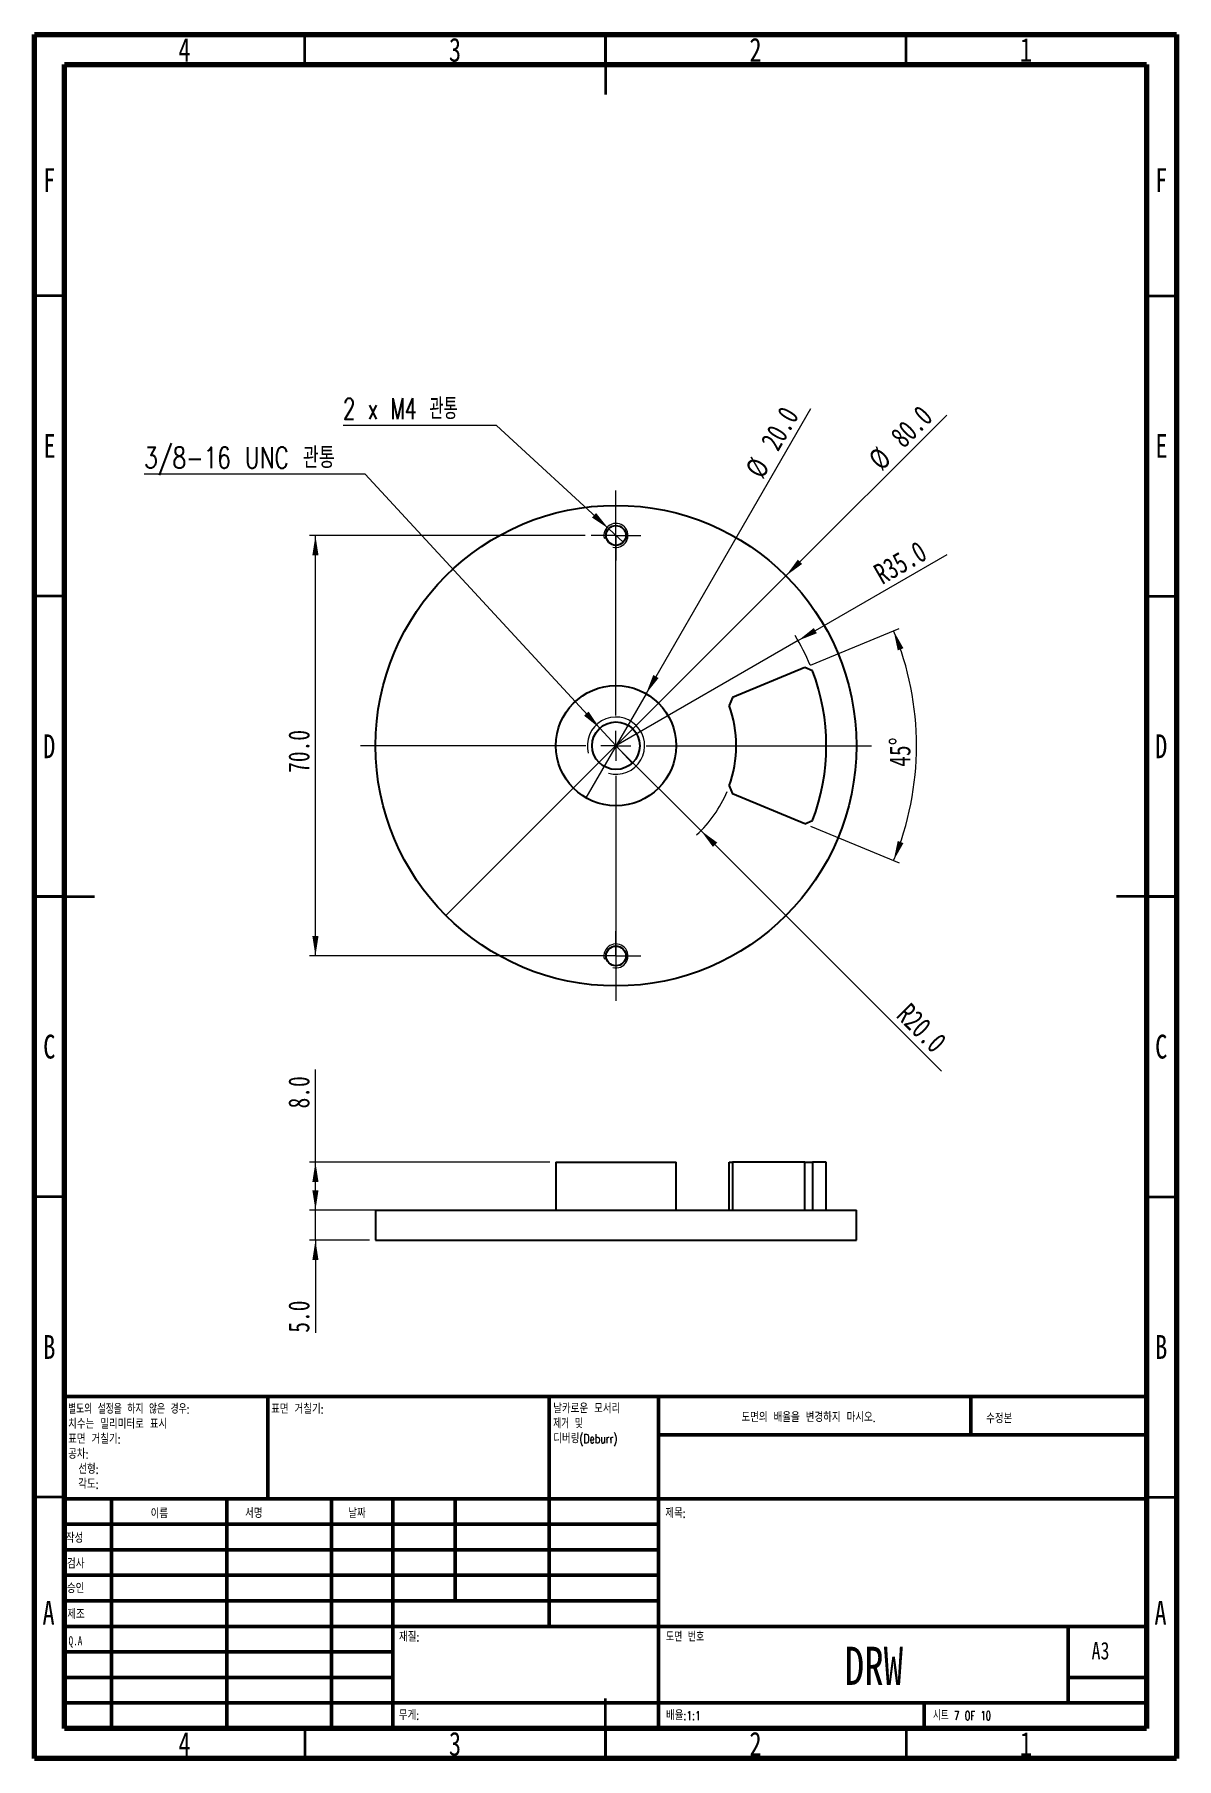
# Paper-space layout '시트7' of a CAD drawing. Header units: millimetres. Extents: x 15 to 205, y 5 to 292.
import ezdxf

# ---------------------------------------------------------------- set-up
doc = ezdxf.new("R2010")
doc.units = ezdxf.units.MM
doc.styles.add('SLDTEXTSTYLE0', font='TXT', dxfattribs={"width": 0.75})
doc.styles.add('SLDTEXTSTYLE1', font='TXT', dxfattribs={"width": 0.75, "bigfont": 'bigfont'})
doc.styles.add('SLDTEXTSTYLE2', font='TXT', dxfattribs={"width": 0.691176, "bigfont": 'bigfont'})
doc.styles.add('SLDTEXTSTYLE3', font='TXT', dxfattribs={"width": 0.6875, "bigfont": 'bigfont'})
doc.styles.add('SLDTEXTSTYLE4', font='TXT', dxfattribs={"width": 0.7, "bigfont": 'bigfont'})
doc.styles.add('SLDTEXTSTYLE5', font='TXT', dxfattribs={"width": 0.675, "bigfont": 'bigfont'})
doc.styles.add('SLDTEXTSTYLE8', font='TXT', dxfattribs={"width": 0.666667, "bigfont": 'bigfont'})
doc.dimstyles.new('SLDDIMSTYLE0', dxfattribs={"dimtxt": 3.5, "dimasz": 3.302, "dimexe": 0, "dimexo": 0.0625, "dimgap": 0.875, "dimtad": 1, "dimdec": 1, "dimrnd": 1e-09, "dimzin": 4, "dimdsep": 46, "dimtxsty": 'SLDTEXTSTYLE0', "dimsah": 1, "dimcen": 0.09, "dimadec": 0, "dimazin": 1, "dimtfac": 1, "dimtdec": 1, "dimtofl": 0, "dimtmove": 0, "dimatfit": 3, "dimfxl": 0, "dimfrac": 2, "dimtolj": 1, "dimtzin": 12, "dimarcsym": 0})
doc.dimstyles.new('SLDDIMSTYLE1', dxfattribs={"dimtxt": 3.5, "dimasz": 3.302, "dimexe": 0, "dimexo": 0.0625, "dimgap": 0.875, "dimtad": 1, "dimdec": 1, "dimrnd": 1e-09, "dimzin": 4, "dimdsep": 46, "dimtxsty": 'SLDTEXTSTYLE0', "dimblk1": 'NONE', "dimsah": 1, "dimcen": 0, "dimadec": 0, "dimazin": 1, "dimtfac": 1, "dimtdec": 1, "dimtmove": 0, "dimatfit": 3, "dimldrblk": 'NONE', "dimfxl": 0, "dimfrac": 2, "dimtolj": 1, "dimtzin": 12, "dimarcsym": 0})
doc.dimstyles.new('SLDDIMSTYLE3', dxfattribs={"dimtxt": 3.5, "dimasz": 3.302, "dimexe": 0, "dimexo": 0.0625, "dimgap": 0.875, "dimtad": 0, "dimtih": 1, "dimtoh": 1, "dimdec": 6, "dimrnd": 1e-09, "dimzin": 12, "dimdsep": 46, "dimtxsty": 'SLDTEXTSTYLE0', "dimblk1": 'NONE', "dimsah": 1, "dimcen": 0, "dimadec": 0, "dimazin": 3, "dimtfac": 1, "dimtdec": 1, "dimtmove": 0, "dimatfit": 3, "dimldrblk": 'NONE', "dimfxl": 0, "dimfrac": 2, "dimtolj": 1, "dimtzin": 12, "dimarcsym": 0})
doc.dimstyles.new('SLDDIMSTYLE5', dxfattribs={"dimtxt": 3.5, "dimasz": 3.302, "dimexe": 0, "dimexo": 0.0625, "dimgap": 0.875, "dimtad": 1, "dimdec": 1, "dimrnd": 1e-09, "dimzin": 4, "dimdsep": 46, "dimtxsty": 'SLDTEXTSTYLE0', "dimsah": 1, "dimcen": 0, "dimadec": 0, "dimazin": 1, "dimtfac": 1, "dimtdec": 1, "dimtofl": 0, "dimtmove": 0, "dimatfit": 3, "dimfxl": 0, "dimfrac": 2, "dimtolj": 1, "dimtzin": 12, "dimarcsym": 0})
doc.dimstyles.new('SLDDIMSTYLE6', dxfattribs={"dimtxt": 3.5, "dimasz": 3.302, "dimexe": 0, "dimexo": 0.0625, "dimgap": 0.875, "dimtad": 1, "dimdec": 1, "dimrnd": 1e-09, "dimzin": 4, "dimdsep": 46, "dimtxsty": 'SLDTEXTSTYLE0', "dimsah": 1, "dimcen": 0.09, "dimadec": 0, "dimazin": 1, "dimtfac": 1, "dimtdec": 1, "dimtmove": 0, "dimatfit": 0, "dimfxl": 0, "dimfrac": 2, "dimtolj": 1, "dimtzin": 12, "dimarcsym": 0})
doc.dimstyles.new('SLDDIMSTYLE8', dxfattribs={"dimtxt": 3.5, "dimasz": 3.302, "dimexe": 0, "dimexo": 0.0625, "dimgap": 0.875, "dimtad": 1, "dimdec": 4, "dimzin": 12, "dimdsep": 46, "dimtxsty": 'SLDTEXTSTYLE0', "dimsah": 1, "dimcen": 0.09, "dimadec": 1, "dimazin": 3, "dimtfac": 1, "dimtdec": 1, "dimtofl": 0, "dimtmove": 0, "dimatfit": 3, "dimfxl": 0, "dimfrac": 2, "dimtolj": 1, "dimtzin": 12, "dimarcsym": 0})

# ---------------------------------------------------------------- blocks, each defined once
blk = doc.blocks.new('SW_NOTE_0_12')
at = {"color": 0, "linetype": 'Continuous', "lineweight": 0, "char_height": 1.5, "attachment_point": 1}
for s, insert, style in [('별도의 설정을 하지 않은 경우:', (0, 1.93), 'SLDTEXTSTYLE2'), ('치수는 밀리미터로 표시', (0, -0.57), 'SLDTEXTSTYLE1'), ('표면 거칠기:', (0, -3.07), 'SLDTEXTSTYLE1'), ('공차:', (0, -5.57), 'SLDTEXTSTYLE1'), ('선형:', (1.69, -8.07), 'SLDTEXTSTYLE1'), ('각도:', (1.69, -10.57), 'SLDTEXTSTYLE1')]:
    blk.add_mtext(s, dxfattribs=dict(at, insert=insert, style=style))
blk = doc.blocks.new('SW_NOTE_0_13')
at = {"color": 0, "linetype": 'Continuous', "lineweight": 0, "char_height": 1.5, "attachment_point": 1}
for s, insert, style in [('날카로운 모서리', (0, 1.93), 'SLDTEXTSTYLE1'), ('제거 및', (0, -0.57), 'SLDTEXTSTYLE3'), ('디버링(Deburr)', (0, -3.07), 'SLDTEXTSTYLE1')]:
    blk.add_mtext(s, dxfattribs=dict(at, insert=insert, style=style))
blk = doc.blocks.new('_D_68')
at = {"color": 7, "linetype": 'Continuous', "lineweight": 0}
for q in [(166.77, 228.63), (83.46, 145.32)]:
    blk.add_line((140.02, 201.89), q, dxfattribs=at)
at = {"color": 7, "linetype": 'Continuous', "lineweight": 18}
blk.add_solid([(140.02, 201.89), (142.72, 203.86), (142, 204.58)], dxfattribs=at)
at = {"color": 7, "linetype": 'Continuous', "lineweight": 18, "char_height": 3.5, "attachment_point": 1, "rotation": 45, "style": 'SLDTEXTSTYLE0'}
for s, insert in [('80.0', (157.14, 225.46)), ('%%c', (153.45, 221.69))]:
    blk.add_mtext(s, dxfattribs=dict(at, insert=insert))
blk = doc.blocks.new('_None')
blk = doc.blocks.new('_D_69')
at = {"color": 7, "linetype": 'Continuous', "lineweight": 0}
for q in [(144.16, 229.75), (106.74, 164.94)]:
    blk.add_line((116.74, 182.26), q, dxfattribs=at)
at = {"color": 7, "linetype": 'Continuous', "lineweight": 18}
blk.add_solid([(116.74, 182.26), (118.83, 184.87), (117.95, 185.38)], dxfattribs=at)
at = {"color": 7, "linetype": 'Continuous', "lineweight": 18, "char_height": 3.5, "attachment_point": 1, "rotation": 60, "style": 'SLDTEXTSTYLE0'}
for s, insert in [('20.0', (135.68, 224.19)), ('%%c', (133.09, 219.59))]:
    blk.add_mtext(s, dxfattribs=dict(at, insert=insert))
blk = doc.blocks.new('_D_70')
at = {"color": 7, "linetype": 'Continuous', "lineweight": 0}
for q in [(166.83, 205.41), (111.74, 173.6)]:
    blk.add_line((142.05, 191.1), q, dxfattribs=at)
at = {"color": 7, "linetype": 'Continuous', "lineweight": 18}
blk.add_arc((111.74, 173.6), 35, 22.5221, 31.6366, dxfattribs=at)
blk.add_solid([(142.05, 191.1), (145.16, 192.32), (144.66, 193.2)], dxfattribs=at)
at = {"color": 7, "linetype": 'Continuous', "lineweight": 18, "insert": (154.28, 203.37), "char_height": 3.5, "attachment_point": 1, "rotation": 30, "style": 'SLDTEXTSTYLE0'}
blk.add_mtext('R35.0', dxfattribs=at)
blk = doc.blocks.new('_D_71')
at = {"color": 7, "linetype": 'Continuous', "lineweight": 0}
for q in [(111.74, 173.6), (165.9, 119.44)]:
    blk.add_line((125.88, 159.46), q, dxfattribs=at)
at = {"color": 7, "linetype": 'Continuous', "lineweight": 18}
blk.add_arc((111.74, 173.6), 20, 312.1376, 337.5792, dxfattribs=at)
blk.add_solid([(125.88, 159.46), (127.86, 156.77), (128.58, 157.49)], dxfattribs=at)
at = {"color": 7, "linetype": 'Continuous', "lineweight": 18, "insert": (160.69, 131.03), "char_height": 3.5, "attachment_point": 1, "rotation": 315, "style": 'SLDTEXTSTYLE0'}
blk.add_mtext('R20.0', dxfattribs=at)
blk = doc.blocks.new('_D_72')
at = {"color": 7, "linetype": 'Continuous', "lineweight": 0}
for p, q in [((144.08, 187), (158.86, 193.12)), ((144.08, 160.21), (158.86, 154.09))]:
    blk.add_line(p, q, dxfattribs=at)
at = {"color": 7, "linetype": 'Continuous', "lineweight": 18}
blk.add_arc((111.74, 173.6), 50, 337.5, 22.5, dxfattribs=at)
for points in [[(157.93, 192.74), (158.62, 189.47), (159.57, 189.83)], [(157.93, 154.47), (159.57, 157.38), (158.62, 157.74)]]:
    blk.add_solid(points, dxfattribs=at)
at = {"color": 7, "linetype": 'Continuous', "lineweight": 18, "insert": (157.23, 170.09), "char_height": 3.5, "attachment_point": 1, "rotation": 90, "style": 'SLDTEXTSTYLE0'}
blk.add_mtext('45°', dxfattribs=at)
blk = doc.blocks.new('_D_73')
at = {"color": 7, "linetype": 'Continuous', "lineweight": 0}
for p, q in [((106.59, 208.6), (60.74, 208.6)), ((61.74, 138.6), (61.74, 208.6)), ((110.74, 138.6), (60.74, 138.6))]:
    blk.add_line(p, q, dxfattribs=at)
at = {"color": 7, "linetype": 'Continuous', "lineweight": 18}
for points in [[(61.74, 208.6), (61.23, 205.3), (62.25, 205.3)], [(61.74, 138.6), (62.25, 141.91), (61.23, 141.91)]]:
    blk.add_solid(points, dxfattribs=at)
at = {"color": 7, "linetype": 'Continuous', "lineweight": 18, "insert": (57.23, 169.08), "char_height": 3.5, "attachment_point": 1, "rotation": 90, "style": 'SLDTEXTSTYLE0'}
blk.add_mtext('70.0', dxfattribs=at)
blk = doc.blocks.new('_D_74')
at = {"color": 7, "linetype": 'Continuous', "lineweight": 0}
for p, q in [((91.84, 226.93), (66.35, 226.93)), ((110.53, 209.72), (91.84, 226.93)), ((112.95, 207.49), (110.53, 209.72))]:
    blk.add_line(p, q, dxfattribs=at)
at = {"color": 7, "linetype": 'Continuous', "lineweight": 18}
blk.add_solid([(110.53, 209.72), (108.44, 212.33), (107.75, 211.59)], dxfattribs=at)
at = {"color": 7, "linetype": 'Continuous', "lineweight": 18, "insert": (66.35, 231.45), "char_height": 3.5, "attachment_point": 1, "style": 'SLDTEXTSTYLE8'}
blk.add_mtext('2 x M4 관통', dxfattribs=at)
blk = doc.blocks.new('_D_75')
at = {"color": 7, "linetype": 'Continuous', "lineweight": 0}
for p, q in [((69.99, 218.8), (33.25, 218.8)), ((109.05, 176.52), (69.99, 218.8)), ((114.43, 170.69), (109.05, 176.52))]:
    blk.add_line(p, q, dxfattribs=at)
at = {"color": 7, "linetype": 'Continuous', "lineweight": 18}
blk.add_solid([(109.05, 176.52), (107.18, 179.29), (106.43, 178.6)], dxfattribs=at)
at = {"color": 7, "linetype": 'Continuous', "lineweight": 18, "insert": (33.25, 223.31), "char_height": 3.5, "attachment_point": 1, "style": 'SLDTEXTSTYLE1'}
blk.add_mtext('3/8-16 UNC 관통', dxfattribs=at)
blk = doc.blocks.new('SW_CENTERMARKSYMBOL_37')
at = {"color": 0, "linetype": 'Continuous', "lineweight": 18}
for p, q in [((0, 5), (0, 42.5)), ((-5, 0), (-42.5, 0)), ((0, 0), (-2.5, 0)), ((0, 0), (0, 2.5)), ((0, 0), (0, -2.5)), ((0, 0), (2.5, 0)), ((5, 0), (42.5, 0)), ((0, -5), (0, -42.5))]:
    blk.add_line(p, q, dxfattribs=at)
blk = doc.blocks.new('SW_CENTERMARKSYMBOL_38')
at = {"color": 0, "linetype": 'Continuous', "lineweight": 18}
for p, q in [((0, 2.5), (0, 4.15)), ((-2.5, 0), (-4.15, 0)), ((0, 0), (-2.5, 0)), ((0, 0), (0, 2.5)), ((0, 0), (0, -2.5)), ((0, 0), (2.5, 0)), ((2.5, 0), (4.15, 0)), ((0, -2.5), (0, -4.15))]:
    blk.add_line(p, q, dxfattribs=at)
blk = doc.blocks.new('SW_CENTERMARKSYMBOL_39')
at = {"color": 0, "linetype": 'Continuous', "lineweight": 18}
for p, q in [((0, 2.5), (0, 4.15)), ((-2.5, 0), (-4.15, 0)), ((0, 0), (-2.5, 0)), ((0, 0), (0, 2.5)), ((0, 0), (0, -2.5)), ((0, 0), (2.5, 0)), ((2.5, 0), (4.15, 0)), ((0, -2.5), (0, -4.15))]:
    blk.add_line(p, q, dxfattribs=at)
blk = doc.blocks.new('_D_76')
at = {"color": 7, "linetype": 'Continuous', "lineweight": 0}
for p, q in [((61.74, 96.29), (61.74, 102.64)), ((70.74, 96.29), (60.74, 96.29)), ((61.74, 91.29), (61.74, 96.29)), ((70.74, 91.29), (60.74, 91.29)), ((61.74, 91.29), (61.74, 75.88))]:
    blk.add_line(p, q, dxfattribs=at)
at = {"color": 7, "linetype": 'Continuous', "lineweight": 18}
for points in [[(61.74, 96.29), (62.25, 99.59), (61.23, 99.59)], [(61.74, 91.29), (61.23, 87.98), (62.25, 87.98)]]:
    blk.add_solid(points, dxfattribs=at)
at = {"color": 7, "linetype": 'Continuous', "lineweight": 18, "insert": (57.23, 75.88), "char_height": 3.5, "attachment_point": 1, "rotation": 90, "style": 'SLDTEXTSTYLE0'}
blk.add_mtext('5.0', dxfattribs=at)
blk = doc.blocks.new('_D_77')
at = {"color": 7, "linetype": 'Continuous', "lineweight": 0}
for p, q in [((61.74, 104.29), (61.74, 119.69)), ((100.74, 104.29), (60.74, 104.29)), ((61.74, 96.29), (61.74, 104.29)), ((100.74, 96.29), (60.74, 96.29))]:
    blk.add_line(p, q, dxfattribs=at)
at = {"color": 7, "linetype": 'Continuous', "lineweight": 18}
for points in [[(61.74, 104.29), (61.23, 100.98), (62.25, 100.98)], [(61.74, 96.29), (62.25, 99.59), (61.23, 99.59)]]:
    blk.add_solid(points, dxfattribs=at)
at = {"color": 7, "linetype": 'Continuous', "lineweight": 18, "insert": (57.23, 113.22), "char_height": 3.5, "attachment_point": 1, "rotation": 90, "style": 'SLDTEXTSTYLE0'}
blk.add_mtext('8.0', dxfattribs=at)

psp = doc.layouts.new('시트7')

# ---------------------------------------------------------------- linework, layer by layer
at = {"color": 7, "linetype": 'Continuous', "lineweight": 70}
for p, q in [((15, 5), (15, 292)), ((15, 292), (205, 292)), ((205, 292), (205, 5)), ((20, 10), (20, 287)), ((20, 287), (200, 287)), ((200, 287), (200, 10)), ((200, 10), (20, 10)), ((205, 5), (15, 5))]:
    psp.add_line(p, q, dxfattribs=at)
at = {"color": 7, "linetype": 'Continuous', "lineweight": 35}
for p, q in [((60, 287), (60, 292)), ((110, 292), (110, 282)), ((110, 287), (110, 292)), ((160, 287), (160, 292)), ((20, 248.5), (15, 248.5)), ((200, 248.5), (205, 248.5)), ((20, 198.5), (15, 198.5)), ((200, 198.5), (205, 198.5)), ((15, 148.5), (25, 148.5)), ((20, 148.5), (15, 148.5)), ((205, 148.5), (195, 148.5)), ((200, 148.5), (205, 148.5)), ((20, 98.5), (15, 98.5)), ((200, 98.5), (205, 98.5)), ((20, 48.5), (15, 48.5)), ((200, 48.5), (205, 48.5)), ((110, 5), (110, 15)), ((60, 10), (60, 5)), ((110, 10), (110, 5)), ((160, 10), (160, 5))]:
    psp.add_line(p, q, dxfattribs=at)
at = {"color": 7, "linetype": 'Continuous', "lineweight": 25}
for p, q in [((143.1513924, 186.6158307), (131.1409585, 181.6409461)), ((144.4398017, 186.0821541), (143.1513924, 186.6158307)), ((131.1409585, 181.6409461), (130.5855006, 180.2999521)), ((130.5855006, 166.9092359), (131.1409585, 165.5682419)), ((143.1513924, 160.5933573), (131.1409585, 165.5682419)), ((143.1513924, 160.5933573), (144.4398017, 161.1270339)), ((101.7394883, 104.2853504), (101.7394883, 96.2853504)), ((101.7394883, 104.2853504), (121.7394883, 104.2853504)), ((121.7394883, 96.2853504), (121.7394883, 104.2853504)), ((130.5855006, 96.2853504), (130.5855006, 104.2853504)), ((130.5855006, 104.2853504), (131.1409585, 104.2853504)), ((131.1409585, 104.2853504), (131.1409585, 96.2853504)), ((143.1513924, 104.2853504), (131.1409585, 104.2853504)), ((143.1513924, 96.2853504), (143.1513924, 104.2853504)), ((143.1513924, 104.2853504), (144.4398017, 104.2853504)), ((144.4398017, 104.2853504), (144.4398017, 96.2853504)), ((146.7394883, 104.2853504), (144.4398017, 104.2853504)), ((146.7394883, 96.2853504), (146.7394883, 104.2853504)), ((71.7394883, 96.2853504), (71.7394883, 91.2853504)), ((71.7394883, 96.2853504), (151.7394883, 96.2853504)), ((151.7394883, 91.2853504), (151.7394883, 96.2853504)), ((71.7394883, 91.2853504), (151.7394883, 91.2853504))]:
    psp.add_line(p, q, dxfattribs=at)
at = {"color": 7, "linetype": 'Continuous', "lineweight": 50}
for p, q in [((20, 65.25), (200, 65.25)), ((20, 65.25), (20, 10)), ((53.8, 48.25), (53.8, 65.25)), ((100.6, 65.25), (100.6, 27)), ((118.8, 65.25), (118.8, 10)), ((170.8, 58.875), (170.8, 65.25)), ((200, 58.875), (118.8, 58.875)), ((200, 48.25), (20, 48.25)), ((27.8, 48.25), (27.8, 10)), ((46.9909524, 48.25), (46.9909524, 10)), ((64.3989262, 48.25), (64.3989262, 10)), ((74.6, 10), (74.6, 48.25)), ((85, 31.25), (85, 48.25)), ((118.8, 44), (20, 44)), ((118.8, 39.75), (20, 39.75)), ((118.8, 35.5), (20, 35.5)), ((118.8, 31.25), (20, 31.25)), ((74.6, 27), (20, 27)), ((74.6, 27), (200, 27)), ((187, 14.25), (187, 27)), ((74.6, 22.749928), (20, 22.749928)), ((74.6, 18.5), (20, 18.5)), ((200, 18.5), (187, 18.5)), ((20, 14.25), (200, 14.25)), ((163, 10), (163, 14.25))]:
    psp.add_line(p, q, dxfattribs=at)
at = {"color": 7, "linetype": 'Continuous', "lineweight": 25}
for centre, radius in [((111.7394883, 173.604594), 40), ((111.7394883, 208.604594), 1.65), ((111.7394883, 173.604594), 10), ((111.7394883, 173.604594), 3.96875), ((111.7394883, 138.604594), 1.65)]:
    psp.add_circle(centre, radius, dxfattribs=at)
at = {"color": 7, "linetype": 'Continuous', "lineweight": 18}
for centre, radius in [((111.7394883, 208.604594), 2), ((111.7394883, 173.604594), 4.7625), ((111.7394883, 138.604594), 2)]:
    psp.add_arc(centre, radius, 255, 195, dxfattribs=at)
at = {"color": 7, "linetype": 'Continuous', "lineweight": 25}
for radius, start, end in [(35, 339.114490718, 20.885509282), (20, 340.441574936, 19.558425064)]:
    psp.add_arc((111.7394883, 173.604594), radius, start, end, dxfattribs=at)

# ---------------------------------------------------------------- block references
at = {"color": 7, "linetype": 'Continuous', "lineweight": 0}
for name, p in [('SW_CENTERMARKSYMBOL_37', (111.7394883, 173.604594)), ('SW_CENTERMARKSYMBOL_38', (111.7394883, 208.604594)), ('SW_CENTERMARKSYMBOL_39', (111.7394883, 138.604594)), ('SW_NOTE_0_12', (20.5936687, 61.9873699)), ('SW_NOTE_0_13', (101.3092157, 62.0694896))]:
    psp.add_blockref(name, p, dxfattribs=at)

# ---------------------------------------------------------------- texts
for s, insert, char_height, attachment_point, style in [('4', (39.9600369, 291.4388928), 3.96875, 2, 'SLDTEXTSTYLE0'), ('3', (84.9600369, 291.4388928), 3.96875, 2, 'SLDTEXTSTYLE0'), ('2', (134.9600369, 291.4388928), 3.96875, 2, 'SLDTEXTSTYLE0'), ('1', (179.9600369, 291.4388928), 3.96875, 2, 'SLDTEXTSTYLE0'), ('F', (17.4577402, 269.7445102), 3.96875, 2, 'SLDTEXTSTYLE0'), ('F', (202.4577402, 269.7445102), 3.96875, 2, 'SLDTEXTSTYLE0'), ('E', (17.5078089, 225.4945102), 3.96875, 2, 'SLDTEXTSTYLE0'), ('E', (202.5078089, 225.4945102), 3.96875, 2, 'SLDTEXTSTYLE0'), ('D', (17.4526873, 175.4945102), 3.96875, 2, 'SLDTEXTSTYLE0'), ('D', (202.4526873, 175.4945102), 3.96875, 2, 'SLDTEXTSTYLE0'), ('C', (17.4586589, 125.4945102), 3.96875, 2, 'SLDTEXTSTYLE0'), ('C', (202.4586589, 125.4945102), 3.96875, 2, 'SLDTEXTSTYLE0'), ('B', (17.4706018, 75.4945102), 3.96875, 2, 'SLDTEXTSTYLE0'), ('B', (202.4706018, 75.4945102), 3.96875, 2, 'SLDTEXTSTYLE0'), ('표면 거칠기:', (54.3712922, 63.919272), 1.5, 1, 'SLDTEXTSTYLE1'), ('도면의 배율을 변경하지 마시오.', (132.6146405, 62.5329936), 1.5, 1, 'SLDTEXTSTYLE1'), ('수정본', (173.3275817, 62.3349087), 1.5, 1, 'SLDTEXTSTYLE1'), ('이름', (34.3222392, 46.5014826), 1.5, 1, 'SLDTEXTSTYLE1'), ('서명', (50.0335876, 46.5617564), 1.5, 1, 'SLDTEXTSTYLE1'), ('날짜', (67.214702, 46.5761792), 1.5, 1, 'SLDTEXTSTYLE1'), ('제목:', (119.9561869, 46.5761792), 1.5, 1, 'SLDTEXTSTYLE1'), ('작성', (20.2121492, 42.4297149), 1.5, 1, 'SLDTEXTSTYLE1'), ('검사', (20.4104689, 38.1544072), 1.5, 1, 'SLDTEXTSTYLE1'), ('승인', (20.4017224, 34.064296), 1.5, 1, 'SLDTEXTSTYLE1'), ('A', (17.3396881, 31.2445102), 3.96875, 2, 'SLDTEXTSTYLE0'), ('제조', (20.4551865, 29.7337047), 1.5, 1, 'SLDTEXTSTYLE1'), ('A', (202.3396881, 31.2445102), 3.96875, 2, 'SLDTEXTSTYLE0'), ('재질:', (75.6458623, 25.9860563), 1.5, 1, 'SLDTEXTSTYLE1'), ('도면 번호', (120.0739661, 25.9860563), 1.5, 1, 'SLDTEXTSTYLE4'), ('Q.A', (20.6690429, 25.3496492), 1.5, 1, 'SLDTEXTSTYLE0'), ('DRW', (154.662498, 23.606911), 6.35, 2, 'SLDTEXTSTYLE0'), ('A3', (190.8711564, 24.4063886), 2.91041667, 1, 'SLDTEXTSTYLE0'), ('무게:', (75.6178111, 12.9493119), 1.4986, 1, 'SLDTEXTSTYLE1'), ('배율:1:1', (120.0739661, 12.9000873), 1.5, 1, 'SLDTEXTSTYLE1'), ('시트 7 OF 10', (164.4782944, 12.9000873), 1.5, 1, 'SLDTEXTSTYLE5'), ('4', (39.9600369, 9.4388928), 3.96875, 2, 'SLDTEXTSTYLE0'), ('3', (84.9600369, 9.4388928), 3.96875, 2, 'SLDTEXTSTYLE0'), ('2', (134.9600369, 9.4388928), 3.96875, 2, 'SLDTEXTSTYLE0'), ('1', (179.9600369, 9.4388928), 3.96875, 2, 'SLDTEXTSTYLE0')]:
    psp.add_mtext(s, dxfattribs=dict(at, insert=insert, char_height=char_height, attachment_point=attachment_point, style=style))

# ---------------------------------------------------------------- dimensions: what is measured, and where the dimension line sits
at = {"color": 7, "linetype": 'Continuous', "lineweight": 18}
for p1, p2, text, picture, middle in [((112.9530996, 207.4867175), (110.5258771, 209.7224704), '2 x M4 관통\\P', '_D_74', (78.3012139, 229.7126761)), ((114.4327584, 170.6895858), (109.0462183, 176.5196022), '3/8-16 UNC 관통\\P', '_D_75', (50.8249374, 221.5744898))]:
    dim = psp.add_diameter_dim_2p(p1=p1, p2=p2, text=text, dimstyle='SLDDIMSTYLE3', override={"dimpost": '<>'}, dxfattribs=at)
    dim.commit()
    dim.dimension.update_dxf_attribs({"geometry": picture, "text_midpoint": middle, "dimtype": 163})
for p1, p2, picture, middle in [((83.4552171, 145.3203227), (140.0237596, 201.8888652), '_D_68', (161.7394983, 223.604604)), ((106.7394883, 164.94434), (116.7394883, 182.264848), '_D_69', (140.6070118, 223.604604))]:
    dim = psp.add_diameter_dim_2p(p1=p1, p2=p2, dimstyle='SLDDIMSTYLE1', dxfattribs=at)
    dim.commit()
    dim.dimension.update_dxf_attribs({"geometry": picture, "text_midpoint": middle, "dimtype": 163})
for mpoint, picture, middle in [((142.0503775, 191.104594), '_D_70', (161.7394983, 202.4721175)), ((125.8816239, 159.4624584), '_D_71', (161.7394983, 123.604604))]:
    dim = psp.add_radius_dim(center=(111.7394883, 173.604594), mpoint=mpoint, dimstyle='SLDDIMSTYLE5', dxfattribs=at)
    dim.commit()
    dim.dimension.update_dxf_attribs({"geometry": picture, "text_midpoint": middle, "dimtype": 164})
for base, p1, p2, dimstyle, picture, middle in [((61.7394883, 208.604594), (111.7394883, 138.604594), (107.5894883, 208.604594), 'SLDDIMSTYLE0', '_D_73', (61.7394883, 173.604594)), ((61.7394883, 104.2853504), (101.7394883, 96.2853504), (101.7394883, 104.2853504), 'SLDDIMSTYLE0', '_D_77', (61.7394883, 116.4541006)), ((61.7394883, 96.2853504), (71.7394883, 91.2853504), (71.7394883, 96.2853504), 'SLDDIMSTYLE6', '_D_76', (61.7394883, 79.1166001))]:
    dim = psp.add_linear_dim(base=base, p1=p1, p2=p2, angle=90, dimstyle=dimstyle, dxfattribs=at)
    dim.commit()
    dim.dimension.update_dxf_attribs({"geometry": picture, "text_midpoint": middle, "dimtype": 160})
dim = psp.add_angular_dim_2l(base=(161.7394883, 173.604594), line1=((143.1513924, 186.6158307), (131.1409585, 181.6409461)), line2=((143.1513924, 160.5933573), (131.1409585, 165.5682419)), dimstyle='SLDDIMSTYLE8', dxfattribs=at)
dim.commit()
dim.dimension.update_dxf_attribs({"geometry": '_D_72', "text_midpoint": (161.7394883, 173.604594), "dimtype": 162})

doc.saveas('drawing.dxf')
